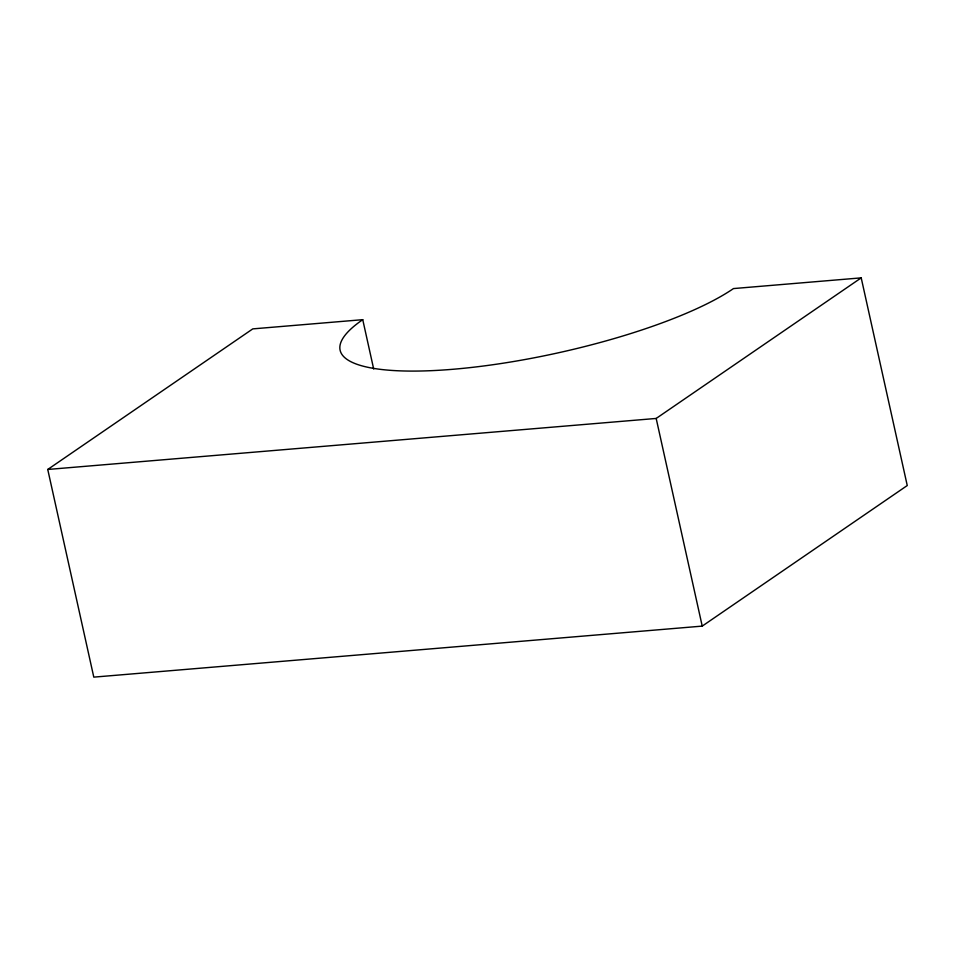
<?xml version="1.0" encoding="UTF-8"?>
<svg xmlns="http://www.w3.org/2000/svg" width="955" height="955" viewBox="0 0 955 955"><rect width="100%" height="100%" fill="white"/><g stroke="black" fill="none" stroke-linecap="round" stroke-linejoin="round"><path stroke-width="1.43" d="M47.75 469.466L252.777 328.89L362.745 319.674A213.06 49.744 -12.5 0 0 453.1 369.263A213.06 49.744 -12.5 0 0 733.464 288.577L861.207 277.869L907.25 485.534L702.223 626.11L93.793 677.131L47.75 469.466L656.18 418.445L861.207 277.869M656.18 418.445L702.223 626.11M362.745 319.674L373.692 369.048"/></g></svg>
